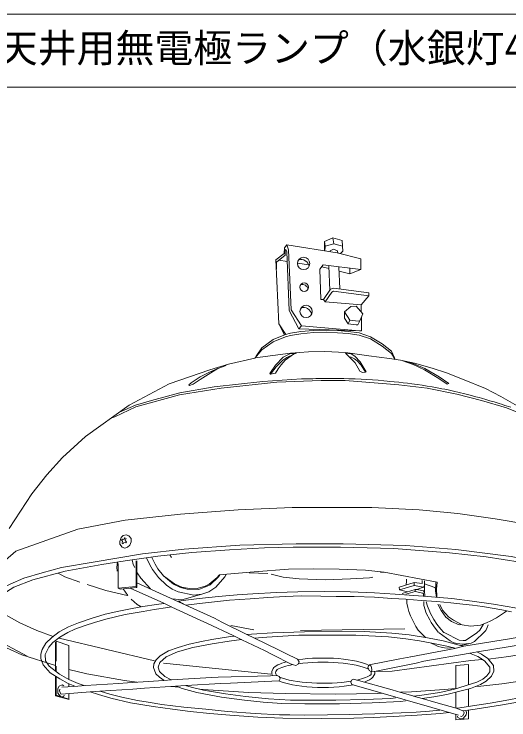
# Model space of a CAD drawing. Units: millimetres, scale not verified. Extents: x -1348 to 1152, y -2025 to -250.
# Drawn here: x -570.6 to -316.2, y -1500.1 to -1137.2 of the extents above; entities that cross this region are included whole.
import ezdxf
from ezdxf.enums import TextEntityAlignment as Align

# ---------------------------------------------------------------- set-up
doc = ezdxf.new("R2010")
doc.units = ezdxf.units.MM
doc.header["$LTSCALE"] = 5
doc.layers.add('0-0_絵', color=7, linetype='Continuous', lineweight=20)
doc.layers.add('0-2_枠', color=7, linetype='Continuous', lineweight=20)
doc.layers.add('0-1_文字', color=7, linetype='Continuous')
doc.styles.add('ＭＳ ゴシック', font='')
doc.styles.get('ＭＳ ゴシック').set_extended_font_data('MS Gothic')

msp = doc.modelspace()

# ---------------------------------------------------------------- linework, layer by layer
at = {"layer": '0-0_絵'}
for p, q in [((-406.212, -1255.364), (-406.713, -1252.289)), ((-404.595, -1259.877), (-430.346, -1255.853)), ((-410.743, -1256.466), (-410.866, -1259.16)), ((-434.495, -1263.801), (-430.246, -1264.465)), ((-424.899, -1265.3), (-419.08, -1266.209)), ((-408.726, -1266.59), (-408.34, -1279.36)), ((-403.082, -1278.287), (-403.644, -1267.367)), ((-392.142, -1286.765), (-392.101, -1290.431)), ((-430.924, -1301.965), (-434.438, -1296.528)), ((-489.607, -1416.581), (-490.464, -1415.165)), ((-507.537, -1432.035), (-507.537, -1418.35)), ((-505.364, -1427.252), (-507.267, -1424.425)), ((-440.167, -1424.815), (-449.821, -1424.438)), ((-380.595, -1424.192), (-382.175, -1424.378)), ((-505.364, -1427.252), (-500.402, -1432.672)), ((-353.861, -1431.721), (-353.742, -1429.242)), ((-517.118, -1432.432), (-507.888, -1431.513)), ((-514.541, -1432.687), (-512.164, -1436.069)), ((-372.498, -1433.182), (-368.36, -1434.183)), ((-364.423, -1434.049), (-364.423, -1432.982)), ((-353.861, -1431.721), (-354.278, -1431.999)), ((-491.644, -1442.256), (-489.723, -1442.002)), ((-459.207, -1451.568), (-447.441, -1453.845)), ((-423.339, -1454.066), (-369.695, -1453.307)), ((-355.054, -1451.81), (-352.535, -1454.979)), ((-547.505, -1458.068), (-498.432, -1469.716)), ((-448.494, -1455.997), (-450.752, -1456.267)), ((-549.327, -1475.037), (-549.327, -1460.127)), ((-549.022, -1459.695), (-549.022, -1469.854)), ((-347.074, -1459.036), (-346.399, -1459.529)), ((-339.289, -1461.52), (-340.985, -1461.886)), ((-330.341, -1466.317), (-332.698, -1465.095)), ((-566.65, -1466.649), (-549.327, -1472.171)), ((-366.578, -1467.695), (-366.637, -1467.578)), ((-335.878, -1469.542), (-329.739, -1469.083)), ((-330.3, -1468.326), (-330.31, -1468.326)), ((-549.022, -1472.447), (-549.022, -1475.283)), ((-493.799, -1470.984), (-438.637, -1476.551)), ((-428.096, -1471.498), (-427.914, -1471.514)), ((-438.159, -1476.52), (-437.722, -1477.346)), ((-545.961, -1482.001), (-545.002, -1482.578)), ((-542.46, -1483.039), (-542.46, -1481.499)), ((-485.754, -1483.33), (-490.03, -1482.924)), ((-337.086, -1493.249), (-337.086, -1484.197)), ((-343.489, -1494.051), (-343.489, -1485.886)), ((-376.858, -1489.066), (-374.554, -1488.822)), ((-372.008, -1490.584), (-369.321, -1490.258)), ((-351.382, -1496.816), (-347.155, -1496.336))]:
    msp.add_line(p, q, dxfattribs=at)
for points in [[(-411.015, -1258.781), (-411.093, -1254.088), (-406.713, -1252.289), (-401.941, -1253.618), (-401.78, -1256.578), (-402.906, -1256.099), (-406.212, -1255.364), (-410.743, -1256.466), (-411.093, -1254.088)], [(-422.863, -1297.548), (-428.213, -1289.336), (-429.493, -1258.412), (-430.346, -1255.853), (-431.626, -1257.346), (-431.839, -1260.225), (-435.983, -1263.568)], [(-393.05, -1300.083), (-422.863, -1297.548), (-424.16, -1299.074), (-429.119, -1289.69), (-430.471, -1259.438), (-430.986, -1258.306), (-431.306, -1258.625), (-431.306, -1261.078), (-435.678, -1264.81), (-435.678, -1268.284)], [(-408.151, -1259.299), (-408.137, -1258.872), (-406.416, -1258.107), (-404.312, -1258.872), (-404.121, -1260.21)], [(-401.78, -1256.578), (-401.639, -1259.113), (-402.766, -1260.381)], [(-404.595, -1259.877), (-392.412, -1263.062), (-392.35, -1268.471)], [(-435.983, -1263.568), (-434.438, -1296.528), (-431.512, -1302.132)], [(-411.762, -1266.188), (-413.467, -1268.365), (-412.899, -1283.891), (-411.478, -1283.986), (-407.881, -1278.684), (-406.366, -1278.116), (-388.189, -1280.483), (-388.189, -1282.093), (-392.142, -1286.765), (-410.626, -1285.122), (-411.478, -1283.986)], [(-398.049, -1270.778), (-392.35, -1268.471), (-411.762, -1266.188)], [(-412.575, -1267.226), (-410.232, -1267.592), (-408.683, -1267.997)], [(-403.543, -1269.341), (-398.049, -1270.778), (-398.049, -1267.801)], [(-410.626, -1285.122), (-407.313, -1280.199), (-406.366, -1279.726), (-388.189, -1282.093)], [(-398.842, -1296.401), (-400.76, -1293.57), (-400.668, -1290.374)], [(-392.07, -1293.126), (-391.992, -1300.041), (-393.05, -1300.083), (-424.16, -1299.074)], [(-398.021, -1294.574), (-398.842, -1296.401), (-394.825, -1297.04), (-393.912, -1296.948), (-392.907, -1294.94)], [(-573.12, -1401.68), (-561.493, -1383.934), (-553.688, -1374.047), (-545.721, -1365.227), (-533.84, -1354.336), (-511.505, -1338.274), (-490.855, -1327.33), (-470.013, -1320.136), (-460.386, -1317.191), (-446.84, -1314.18), (-443.274, -1309.871), (-437.374, -1305.68), (-431.087, -1303.091), (-428.583, -1302.397), (-423.25, -1301.525), (-416.622, -1300.981), (-410.028, -1300.812), (-404.294, -1301.084), (-398.865, -1301.473), (-393.141, -1302.299), (-387.403, -1304.237), (-381.335, -1307.947), (-376.61, -1311.702), (-374.697, -1314.744)], [(-375.079, -1313.979), (-376.61, -1310.569), (-381.335, -1306.814), (-387.403, -1303.105), (-393.141, -1301.166), (-398.865, -1300.34), (-404.294, -1299.951), (-410.028, -1299.679), (-416.622, -1299.848), (-423.25, -1300.392), (-428.583, -1301.264), (-431.087, -1301.958), (-437.374, -1304.547), (-443.274, -1308.738), (-446.148, -1313.02)], [(-446.681, -1313.958), (-428.429, -1311.595), (-419.253, -1310.885), (-410.926, -1310.745), (-400.15, -1311.235), (-388.185, -1312.985), (-377.689, -1314.314), (-371.892, -1315.198), (-364.727, -1316.77), (-355.687, -1319.228), (-348.365, -1321.652), (-340.058, -1324.954), (-328.331, -1329.781), (-320.446, -1333.884), (-309.664, -1340.047)], [(-428.611, -1312.906), (-430.419, -1313.741), (-432.524, -1315.105), (-435.815, -1318.489), (-438.833, -1322.397)], [(-389.913, -1321.324), (-392.193, -1317.787), (-394.21, -1315.45), (-395.643, -1314.417), (-397.619, -1313.5)], [(-352.283, -1324.572), (-359.579, -1320.03), (-365.374, -1317.444), (-370.678, -1315.441)], [(-368.235, -1316.015), (-365.144, -1317.01), (-359.522, -1319.357), (-352.074, -1323.65), (-347.187, -1327.219), (-347.926, -1327.473), (-352.283, -1324.572)], [(-461.596, -1317.915), (-465.931, -1319.437), (-469.522, -1321.675), (-475.012, -1325.061), (-478.527, -1327.564), (-480.408, -1328.136), (-480.705, -1327.773), (-479.597, -1326.817), (-474.932, -1323.795), (-470.176, -1321.325), (-465.931, -1319.437)], [(-305.972, -1344.235), (-317.498, -1339.625), (-330.245, -1335.828), (-342.991, -1332.574), (-358.314, -1329.59), (-372.822, -1327.755), (-400.368, -1325.556), (-412.709, -1325.561), (-435.56, -1326.518), (-464.227, -1329.461), (-485.543, -1332.89), (-508.04, -1339.154), (-518.896, -1344.194), (-520.367, -1344.815)], [(-516.372, -1341.93), (-508.237, -1338.337), (-499.996, -1335.907), (-485.416, -1331.893), (-467.667, -1328.934), (-442.733, -1326.187), (-422.829, -1324.75), (-421.899, -1324.736), (-420.297, -1324.712), (-418.695, -1324.689), (-417.093, -1324.668), (-415.49, -1324.648), (-413.888, -1324.631), (-412.959, -1324.622), (-411.45, -1324.61), (-408.848, -1324.598), (-406.247, -1324.599), (-403.646, -1324.616), (-401.045, -1324.651), (-398.444, -1324.707), (-396.936, -1324.75), (-395.219, -1324.809), (-392.261, -1324.937), (-389.304, -1325.096), (-386.349, -1325.285), (-383.396, -1325.503), (-380.444, -1325.749), (-378.734, -1325.904), (-377.419, -1326.029), (-375.154, -1326.257), (-372.89, -1326.5), (-370.628, -1326.759), (-368.367, -1327.033), (-366.109, -1327.323), (-364.8, -1327.498), (-363.321, -1327.702), (-360.774, -1328.072), (-358.23, -1328.465), (-355.69, -1328.884), (-353.156, -1329.332)], [(-353.156, -1329.332), (-350.628, -1329.811), (-349.164, -1330.104), (-347.498, -1330.452), (-344.632, -1331.086), (-341.774, -1331.758), (-338.924, -1332.464), (-336.081, -1333.199), (-333.245, -1333.959), (-331.603, -1334.409), (-330.342, -1334.759), (-328.172, -1335.372), (-326.006, -1335.998), (-323.844, -1336.639), (-321.687, -1337.297), (-319.535, -1337.973), (-318.29, -1338.375), (-317.616, -1338.596), (-316.456, -1338.982), (-315.3, -1339.38)], [(-240.198, -1424.483), (-242.721, -1422.126), (-246.861, -1418.967), (-258.996, -1412.782), (-273.056, -1407.705), (-289.179, -1403.199), (-305.925, -1399.681), (-323.376, -1396.732), (-342.446, -1393.966), (-362.327, -1392.085), (-386.738, -1390.966), (-427.684, -1390.894), (-455.387, -1392.038), (-485.044, -1394.385), (-513.423, -1397.468), (-537.888, -1402.014), (-569.775, -1413.367), (-584.452, -1426.079), (-585.996, -1428.571)], [(-310.414, -1418.954), (-327.843, -1416.241), (-346.715, -1414.214), (-375.351, -1411.982), (-402.837, -1411.302), (-427.186, -1411.311), (-441.934, -1411.646), (-459.939, -1412.586), (-479.251, -1413.96), (-496.685, -1415.919), (-513.524, -1418.292), (-525.523, -1420.172), (-544.415, -1423.692), (-560.913, -1428.071), (-570.673, -1431.813), (-580.891, -1438.187), (-584.909, -1443.21), (-586.382, -1447.548), (-585.036, -1454.19), (-581.31, -1458.127), (-563.848, -1467.304)], [(-454.604, -1410.249), (-483.176, -1412.313), (-504.578, -1414.736)], [(-454.604, -1410.249), (-425.517, -1409.51), (-401.515, -1409.574), (-369.272, -1410.462), (-343.559, -1412.578), (-314.999, -1416.175), (-288.277, -1421.204), (-264.267, -1427.308), (-247.665, -1433.483), (-238.302, -1439.376), (-234.219, -1444.026), (-232.99, -1448.64), (-233.759, -1452.431)], [(-504.578, -1414.736), (-530.035, -1418.993), (-546.208, -1421.743), (-556.19, -1424.425), (-565.581, -1427.301), (-572.701, -1430.296), (-577.548, -1432.845), (-582.588, -1436.644)], [(-507.888, -1418.4), (-507.888, -1431.513), (-507.537, -1432.035), (-516.141, -1432.836), (-517.118, -1432.432), (-517.118, -1419.757)], [(-508.604, -1421.817), (-509.373, -1420.235), (-509.896, -1417.85)], [(-502.597, -1416.791), (-500.798, -1420.453), (-499.529, -1422.807), (-496.412, -1426.951), (-492.217, -1430.801), (-489.303, -1432.831), (-486.272, -1434.334), (-478.19, -1435.94), (-474.023, -1435.534), (-470.546, -1434.204), (-466.956, -1431.905), (-462.305, -1426.512), (-461.576, -1425.4)], [(-353.04, -1437.124), (-353.218, -1436.548), (-353.43, -1432.92), (-353.146, -1429.335), (-380.272, -1424.073), (-389.989, -1423.173), (-403.485, -1422.633), (-416.773, -1422.401), (-429.563, -1422.669), (-447.226, -1423.921), (-465.169, -1425.592), (-465.194, -1425.765), (-466.22, -1426.873), (-470.33, -1430.299), (-472.308, -1431.299), (-476.425, -1432.573), (-479.601, -1432.769), (-484.383, -1431.887), (-488.088, -1430.142), (-493.842, -1426.02), (-496.794, -1422.385), (-498.118, -1420.105), (-499.878, -1416.671)], [(-517.408, -1419.043), (-517.817, -1421.561), (-517.67, -1423.688)], [(-536.772, -1429.211), (-544.494, -1426.477), (-548.014, -1424.647)], [(-464.758, -1425.756), (-465.811, -1426.865), (-469.774, -1430.583), (-472.157, -1431.767), (-475.709, -1432.975), (-481.612, -1432.861), (-485.039, -1432.004), (-488.645, -1430.237), (-493.842, -1426.02)], [(-386.256, -1426.75), (-387.933, -1427.137), (-397.735, -1427.653), (-410.761, -1428.04), (-424.045, -1427.524), (-432.299, -1426.75), (-438.428, -1425.259)], [(-507.537, -1429.646), (-482.256, -1441.055), (-467.63, -1447.741), (-463.795, -1449.905), (-450.889, -1456.2), (-446.942, -1458.125), (-440.663, -1457.627), (-432.513, -1457.021), (-424.202, -1456.614), (-394.928, -1456.535), (-378.211, -1457.479), (-369.261, -1458.407), (-362.273, -1459.54), (-355.776, -1460.65), (-348.137, -1462.139), (-343.862, -1463.282)], [(-360.819, -1428.444), (-360.886, -1430.045), (-364.89, -1429.378), (-372.564, -1431.78), (-372.498, -1433.182), (-364.89, -1431.046), (-364.89, -1429.378)], [(-369.027, -1430.713), (-368.961, -1428.777), (-368.827, -1427.71)], [(-359.509, -1436.565), (-359.683, -1433.776), (-359.685, -1431.247), (-359.618, -1428.644)], [(-512.471, -1436.19), (-523.445, -1433.489), (-533.11, -1430.484)], [(-453.574, -1458.885), (-457.964, -1456.69), (-471.261, -1450.54), (-474.951, -1448.834), (-489.483, -1442.114), (-493.671, -1440.173), (-510.9, -1432.348)], [(-360.152, -1431.847), (-363.489, -1433.048), (-364.423, -1432.982), (-371.163, -1435.05)], [(-364.89, -1431.046), (-360.152, -1431.847), (-359.685, -1431.247)], [(-363.489, -1433.048), (-360.085, -1433.716), (-359.589, -1434.573)], [(-359.639, -1430.161), (-354.278, -1431.999), (-353.896, -1432.305), (-353.972, -1433.76), (-353.527, -1437.081)], [(-489.402, -1437.83), (-484.334, -1438.35), (-474.023, -1435.534)], [(-282.059, -1451.77), (-288.747, -1449.059), (-296.583, -1446.522), (-302.166, -1444.995), (-312.186, -1442.732), (-324.121, -1440.633), (-335.185, -1438.993), (-345.647, -1437.762), (-360.295, -1436.497), (-374.662, -1435.458), (-385.339, -1434.771), (-397.819, -1434.289), (-411.202, -1434.096), (-424.81, -1434.273), (-435.692, -1434.594), (-447.836, -1435.228), (-456.007, -1435.844), (-465.545, -1436.696), (-475.477, -1437.735), (-482.264, -1438.566), (-486.034, -1439.089), (-482.256, -1441.055)], [(-482.275, -1441.045), (-475.252, -1440.216), (-459.932, -1438.627), (-449.224, -1437.799), (-440.162, -1437.231), (-431.32, -1436.696), (-423.072, -1436.374), (-412.905, -1436.466), (-404.961, -1436.633), (-395.837, -1436.688), (-385.396, -1436.996), (-376.462, -1437.608), (-369.215, -1438.112), (-361.398, -1438.649), (-353.202, -1439.27), (-346.16, -1439.882), (-339.885, -1440.535), (-335.031, -1441.127), (-329.766, -1441.871), (-324.817, -1442.673), (-319.883, -1443.562), (-314.964, -1444.526)], [(-369.161, -1435.451), (-364.423, -1434.049), (-360.419, -1434.984), (-360.152, -1435.251), (-360.095, -1436.514)], [(-581.819, -1439.347), (-574.686, -1446.208), (-567.687, -1450.209), (-558.994, -1454.195), (-550.54, -1457.176)], [(-551.229, -1457.701), (-547.509, -1454.864), (-542.551, -1452.246), (-537.411, -1450.191), (-530.985, -1447.942), (-523.71, -1445.817), (-516.81, -1444.249), (-509.902, -1442.823), (-504.44, -1441.814), (-497.313, -1440.711), (-493.669, -1440.175)], [(-505.316, -1441.976), (-507.344, -1440.718), (-510.365, -1438.083)], [(-359.163, -1457.71), (-361.729, -1455.192), (-362.854, -1453.915), (-364.048, -1452.106), (-364.902, -1450.384), (-366.578, -1447.004), (-366.637, -1446.886), (-366.772, -1446.526), (-367.627, -1444.41), (-368.227, -1442.324), (-368.694, -1440.055), (-368.754, -1438.144)], [(-359.974, -1439.241), (-359.88, -1441.372), (-358.755, -1445.311), (-356.924, -1448.675), (-356.151, -1450.095), (-355.054, -1451.81)], [(-341.805, -1459.112), (-349.249, -1455.373), (-349.636, -1455.116), (-351.183, -1453.504), (-353.362, -1450.948), (-354.874, -1448.501), (-356.728, -1444.987), (-356.962, -1444.471), (-358.041, -1441.656), (-358.839, -1439.405)], [(-352.835, -1440.531), (-351.114, -1443.807), (-348.617, -1447.264), (-345.706, -1449.447), (-341.738, -1451.208), (-340.94, -1451.02)], [(-491.644, -1442.256), (-498.585, -1443.335), (-504.279, -1444.314), (-513.487, -1445.96), (-523.458, -1448.301), (-529.348, -1449.945), (-534.095, -1451.486), (-539.311, -1453.466), (-542.984, -1455.179), (-547.024, -1457.577), (-550.632, -1460.361), (-552.694, -1462.732), (-554.589, -1466.441), (-554.532, -1469.777), (-552.578, -1472.415), (-547.331, -1476.647), (-542.466, -1479.409), (-537.59, -1481.39), (-534.62, -1482.495)], [(-327.81, -1450.221), (-330.901, -1451.351), (-335.901, -1451.911), (-340.254, -1451.167), (-344.645, -1448.858), (-347.229, -1447.121), (-350.342, -1443.685), (-351.78, -1440.755)], [(-327.81, -1450.221), (-325.551, -1449.145), (-322.69, -1447.633), (-318.447, -1444.961), (-317.356, -1444.057)], [(-247.182, -1447.517), (-280.815, -1452.335), (-285.12, -1453.196), (-310.329, -1457.377), (-314.902, -1458.332), (-339.459, -1462.193), (-343.996, -1463.315), (-366.585, -1467.614), (-372.297, -1468.71), (-388.046, -1471.809), (-387.024, -1472.508), (-386.686, -1474.195), (-386.893, -1475.377), (-385.361, -1475.142), (-363.836, -1470.864), (-359.995, -1469.893), (-336.167, -1465.808)], [(-341.805, -1459.112), (-339.743, -1459.369), (-338.518, -1459.24), (-332.782, -1455.373), (-331.106, -1453.891), (-330.075, -1452.28), (-329.237, -1450.862)], [(-339.289, -1461.52), (-335.592, -1460.586), (-333.845, -1459.773), (-333.038, -1458.994), (-329.42, -1455.5), (-329.132, -1455.223), (-328.157, -1454.085), (-327.385, -1452.582), (-326.816, -1451.16)], [(-336.167, -1465.808), (-332.433, -1465.041), (-308.257, -1461.117), (-304.143, -1460.421), (-278.441, -1456.142), (-274.343, -1455.398), (-247.199, -1451.327)], [(-233.062, -1451.251), (-235.236, -1454.967), (-237.277, -1457.275), (-242.337, -1461.151), (-249.079, -1464.824), (-263.456, -1470.249), (-275.174, -1473.626), (-286.172, -1476.067), (-303.407, -1479.178), (-319.783, -1481.6), (-330.646, -1482.713), (-333.582, -1482.996)], [(-448.494, -1455.997), (-437.738, -1455.392), (-421.264, -1454.791), (-390.547, -1454.701), (-376.479, -1455.466), (-367.495, -1456.328), (-358.137, -1457.88)], [(-352.453, -1455.101), (-352.074, -1455.378), (-346.399, -1459.529), (-344.856, -1460.261), (-343.23, -1460.911), (-341.524, -1461.073), (-340.021, -1461.114), (-338.436, -1461.033), (-336.974, -1460.83)], [(-539.435, -1482.823), (-542.737, -1481.378), (-547.125, -1479.071), (-552.03, -1475.98), (-555.693, -1471.798), (-556.876, -1468.603), (-556.891, -1466.23), (-556.164, -1463.835), (-554.32, -1460.728), (-551.229, -1457.701)], [(-497.552, -1469.3), (-495.587, -1467.164), (-491.244, -1464.666), (-486.285, -1462.852), (-480.54, -1461.093), (-474.338, -1459.75), (-468.892, -1458.85), (-459.305, -1457.288), (-457.257, -1457.043)], [(-453.574, -1458.885), (-441.824, -1464.469), (-437.584, -1466.619), (-428.096, -1471.498), (-425.76, -1472.059), (-424.598, -1471.459), (-424.073, -1470.297), (-424.962, -1468.846), (-430.904, -1465.948), (-434.621, -1464.135), (-446.96, -1458.117)], [(-358.137, -1457.88), (-349.959, -1459.527), (-341.793, -1461.614), (-339.812, -1462.28)], [(-332.662, -1492.593), (-325.877, -1491.47), (-316.311, -1489.812), (-310.988, -1488.848), (-305.678, -1487.812), (-299.99, -1486.575), (-294.76, -1485.304), (-289.561, -1483.906), (-282.639, -1481.788), (-279.653, -1480.71), (-276.35, -1479.324), (-273.085, -1477.619), (-270.685, -1476.051), (-267.484, -1473.669), (-265.918, -1472.092), (-265.029, -1469.751), (-264.864, -1468.017), (-265.226, -1466.561), (-266.081, -1465.054), (-269.322, -1461.698), (-273.752, -1458.64), (-277.178, -1456.717), (-278.411, -1456.136)], [(-566.65, -1466.649), (-576.664, -1462)], [(-542.46, -1479.411), (-542.46, -1461.776), (-549.022, -1459.695)], [(-489.867, -1479.507), (-493.055, -1477.805), (-495.858, -1475.158), (-496.613, -1473.05), (-495.676, -1470.563), (-492.444, -1467.676), (-486.573, -1465.185), (-478.674, -1462.942), (-468.772, -1460.945), (-459.961, -1459.557), (-453.687, -1458.828)], [(-345.468, -1462.852), (-346.074, -1462.983), (-347.862, -1463.145), (-349.304, -1463.024), (-351.112, -1462.658), (-352.656, -1462.333), (-354.363, -1461.5), (-356.211, -1460.606), (-356.249, -1460.569)], [(-339.387, -1495.599), (-343.409, -1494.074), (-349.535, -1492.327), (-353.722, -1491.133), (-360.766, -1489.124), (-365.265, -1487.841), (-362.128, -1487.509), (-351.691, -1485.969), (-344.121, -1484.267), (-332.775, -1480.728), (-329.678, -1479.087), (-327.619, -1477.495), (-325.983, -1475.309), (-326.003, -1472.951), (-328.765, -1469.717), (-332.137, -1467.525), (-336.474, -1465.861)], [(-305.177, -1465.608), (-316.207, -1467.46), (-326.857, -1468.827)], [(-497.655, -1476.364), (-498.988, -1473.227), (-498.734, -1471.226), (-497.552, -1469.3)], [(-335.878, -1469.542), (-376.326, -1474.969), (-385.305, -1475.303)], [(-330.341, -1466.317), (-327.071, -1468.572), (-324.119, -1472.094), (-323.958, -1475.076), (-325.173, -1477.621), (-327.909, -1480.182), (-330.759, -1481.941), (-335.992, -1483.896), (-341.506, -1485.412), (-348.181, -1487.008), (-354.83, -1488.221), (-360.776, -1489.121)], [(-386.893, -1475.377), (-388.118, -1474.653), (-388.668, -1472.928), (-388.046, -1471.809)], [(-337.086, -1482.073), (-337.086, -1471.556), (-343.489, -1472.056), (-343.489, -1484.07)], [(-542.46, -1474.13), (-533.199, -1476.414), (-513.835, -1479.82), (-507.425, -1480.719)], [(-497.655, -1476.364), (-495.786, -1478.212), (-493.378, -1479.835)], [(-438.159, -1476.52), (-438.159, -1475.265), (-437.463, -1473.707)], [(-435.341, -1474.19), (-436.059, -1475.211), (-436.228, -1475.829), (-435.757, -1477.338)], [(-387.095, -1476.803), (-387.04, -1475.66), (-387.27, -1475.154)], [(-385.326, -1475.131), (-385.236, -1475.878), (-385.236, -1476.477), (-386.239, -1478.197)], [(-542.366, -1489.603), (-549.327, -1487.735), (-549.327, -1477.684)], [(-549.022, -1477.876), (-549.022, -1487.449), (-542.46, -1489.531), (-542.46, -1486.557)], [(-487.664, -1482.768), (-482.074, -1482.488), (-464.556, -1481.437), (-459.28, -1481.152), (-438.136, -1480.214), (-434.348, -1479.938), (-433.928, -1479.306), (-433.872, -1478.596), (-434.328, -1477.807), (-435.372, -1477.351), (-435.922, -1477.239), (-438.838, -1477.412), (-465.732, -1478.064), (-469.038, -1478.291), (-489.635, -1479.485), (-493.627, -1479.858), (-512.228, -1481.019), (-516.916, -1481.359), (-533.899, -1482.446), (-539.878, -1482.853), (-546.026, -1483.295)], [(-364.982, -1487.921), (-371.786, -1485.981), (-376.223, -1484.715), (-393.487, -1479.792), (-394.375, -1479.654), (-396.065, -1479.186), (-397.227, -1479.599), (-397.544, -1480.755), (-397.046, -1481.846), (-342.174, -1497.702)], [(-545.961, -1482.001), (-547.515, -1482.71), (-548.154, -1483.94), (-548.048, -1486.396), (-546.503, -1488.328), (-545.237, -1488.303), (-544.803, -1487.405)], [(-526.475, -1485.341), (-509.512, -1484.293), (-503.532, -1483.816), (-487.664, -1482.768)], [(-372.008, -1490.584), (-386.592, -1491.386), (-403.329, -1491.785), (-421.195, -1491.894), (-432.884, -1491.68), (-442.553, -1490.975), (-452.209, -1489.925), (-463.923, -1488.344), (-476.596, -1485.988), (-484.146, -1483.941), (-487.285, -1482.749)], [(-376.858, -1489.066), (-390.299, -1489.566), (-405.228, -1489.993), (-428.591, -1489.889), (-439.829, -1489.262), (-451.693, -1488.026), (-462.008, -1486.763), (-473.246, -1484.775), (-479.617, -1483.276), (-482.43, -1482.506)], [(-343.489, -1483.951), (-349.536, -1484.534), (-366.349, -1485.683), (-371.952, -1485.933)], [(-546.501, -1486.963), (-547.224, -1485.228), (-547.011, -1484.382)], [(-546.202, -1486.835), (-531.526, -1485.746), (-526.427, -1485.338), (-521.391, -1486.9), (-515.136, -1488.35), (-507.198, -1490.053), (-501.645, -1491.054), (-494.576, -1492.11), (-483.266, -1493.485), (-472.114, -1494.66), (-460.864, -1495.71), (-446.608, -1496.812), (-434.142, -1497.425), (-428.804, -1497.571), (-421.258, -1497.657), (-409.544, -1497.57), (-398.114, -1497.358), (-385.198, -1497.039), (-371.68, -1496.54), (-363.875, -1496.108), (-356.986, -1495.594), (-351.697, -1495.09)], [(-351.382, -1496.816), (-363.428, -1497.723), (-375.79, -1498.417), (-385.871, -1498.878), (-396, -1499.19), (-412.636, -1499.394), (-432.422, -1499.162), (-445.387, -1498.655), (-459.643, -1497.717), (-469.899, -1496.799), (-480.089, -1495.717), (-489.205, -1494.631), (-499.104, -1493.278), (-510.676, -1491.281), (-520.792, -1488.888), (-527.239, -1487.13), (-531.465, -1485.741)], [(-475.075, -1484.345), (-473.39, -1484.505), (-450.115, -1485.947), (-431.077, -1486.565)], [(-431.077, -1486.565), (-405.588, -1486.96), (-383.627, -1486.454), (-381.438, -1486.356)], [(-308.96, -1490.499), (-319.513, -1492.385), (-333.574, -1494.523), (-339.829, -1495.431)], [(-343.489, -1497.322), (-343.489, -1500.101), (-337.086, -1499.601), (-337.086, -1495.033)], [(-332.662, -1492.593), (-341.436, -1493.894), (-343.294, -1494.118)], [(-342.733, -1498.217), (-342.445, -1498.93), (-341.155, -1499.574), (-339.677, -1499.379), (-338.19, -1497.487), (-338.075, -1496.519), (-338.25, -1495.584)], [(-339.41, -1495.929), (-339.311, -1496.433), (-339.976, -1497.948), (-340.734, -1498.352), (-341.134, -1498.123)]]:
    msp.add_lwpolyline(points, dxfattribs=at)
for points in [[(-391.264, -1291.379), (-394.733, -1287.452), (-397.564, -1287.544), (-400.668, -1290.374), (-398.021, -1294.574), (-393.638, -1295.031), (-392.907, -1294.94)], [(-425.428, -1311.594), (-428.807, -1311.878), (-432.23, -1313.673), (-436.213, -1317.748), (-439.149, -1321.94), (-438.833, -1322.397), (-436.149, -1321.794), (-434.774, -1319.546), (-433.356, -1317.5), (-431.187, -1315.079), (-426.97, -1312.067)], [(-389.568, -1321.158), (-392.693, -1315.963), (-395.397, -1313.153), (-397.399, -1311.894), (-400.296, -1311.519), (-395.261, -1316.525), (-392.823, -1320.841), (-391.422, -1321.459), (-389.913, -1321.324)], [(-511.128, -1410.246), (-510.406, -1408.468), (-510.491, -1406.884), (-511.557, -1405.495), (-513.014, -1405.032), (-514.496, -1405.358), (-515.519, -1406.304), (-516.322, -1408.455), (-516.193, -1409.832), (-515.065, -1411.334), (-513.748, -1411.845), (-512.279, -1411.348)], [(-513.142, -1409.118), (-512.778, -1408.477), (-513.465, -1407.817), (-512.968, -1406.855), (-513.649, -1406.501), (-514.247, -1407.285), (-514.944, -1407.104), (-515.314, -1407.76), (-514.891, -1408.228), (-515.102, -1409.198), (-514.488, -1409.662), (-514.11, -1408.965)]]:
    msp.add_lwpolyline(points, close=True, dxfattribs=at)
for centre, radius in [((-421.741, -1265.426), 3.161), ((-421.471, -1277.654), 2.212), ((-420.531, -1290.087), 3.161)]:
    msp.add_circle(centre, radius, dxfattribs=at)
for centre, radius in [((-423.044, -1267.619), 4.207), ((-422.384, -1279.189), 2.945), ((-421.834, -1292.279), 4.207)]:
    msp.add_arc(centre, radius, 10.74783, 107.78117, dxfattribs=at)
for centre, start_param, end_param in [((-411.826, -1474.794), 0.4306286, 2.087456), ((-411.826, -1474.794), 2.3712746, 2.9734921), ((-411.73, -1476.913), 2.2108003, 2.7092828), ((-411.73, -1476.913), 0.4482417, 2.084322), ((-411.826, -1474.794), 5.4439279, 5.9691147), ((-411.73, -1476.913), 3.6299413, 5.3561038), ((-411.826, -1474.794), 3.6808039, 5.3008336), ((-411.73, -1476.913), 5.6700487, 6.0843076)]:
    msp.add_ellipse(centre, major_axis=(26.003, 0), ratio=0.25, start_param=start_param, end_param=end_param, dxfattribs=at)
at = {"layer": '0-2_枠'}
for p, q in [((1152.055, -1137.212), (-1347.945, -1137.212)), ((-1347.945, -1174.712), (1152.055, -1174.712))]:
    msp.add_line(p, q, dxfattribs=at)

# ---------------------------------------------------------------- texts
at = {"layer": '0-1_文字', "style": 'ＭＳ ゴシック'}
msp.add_text('高天井用無電極ランプ（水銀灯400W相当）', height=14.66, dxfattribs=at).set_placement((-598.487, -1166.392), align=Align.BOTTOM_LEFT)

doc.saveas('drawing.dxf')
